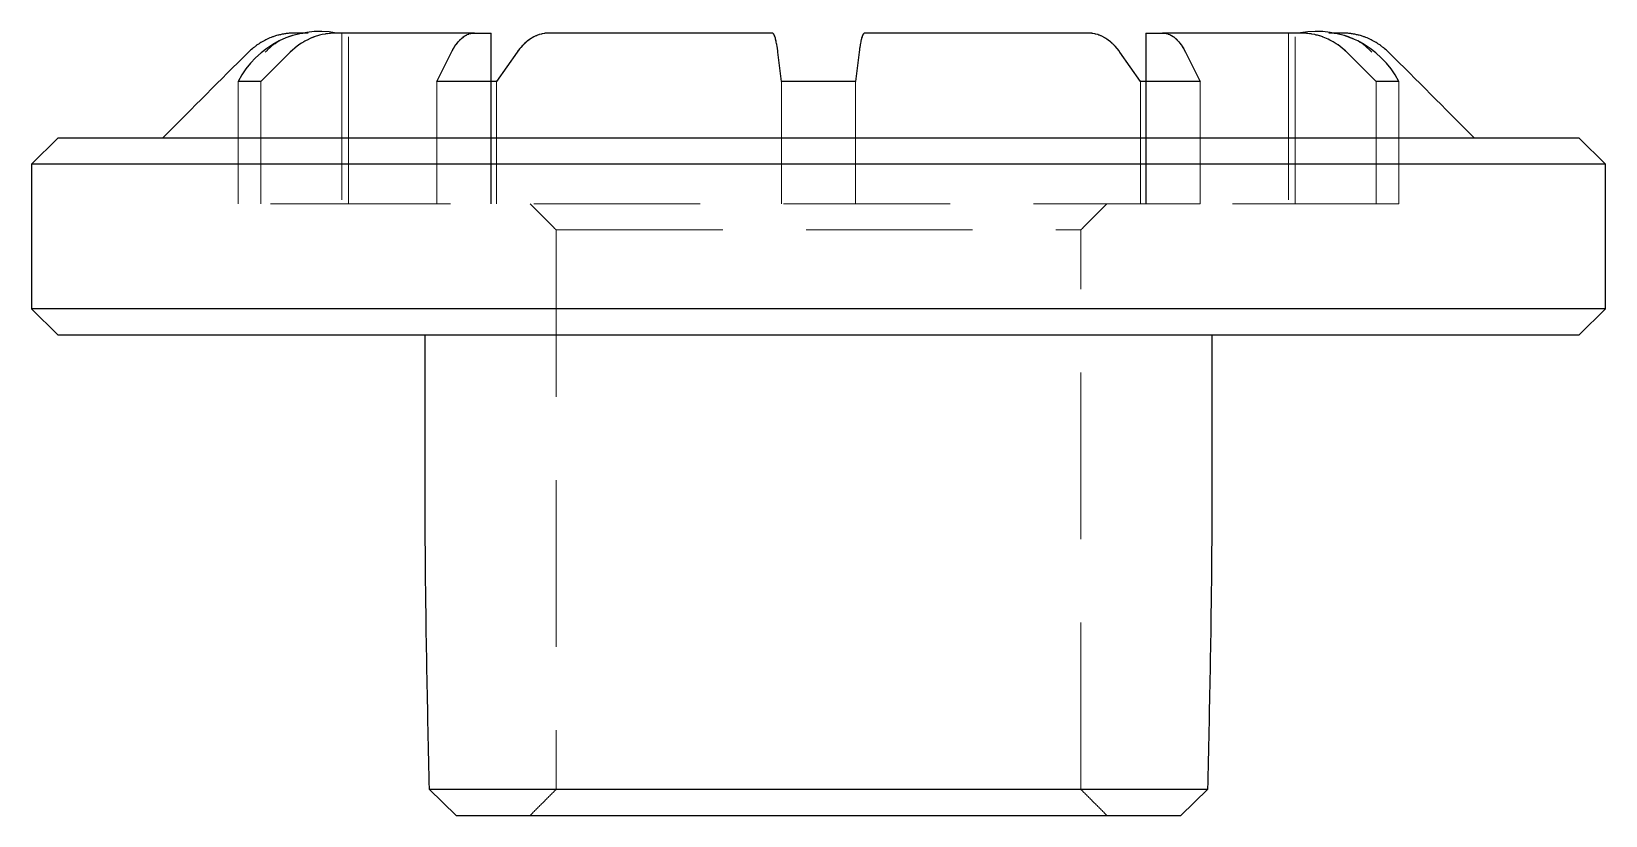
# Model space of a CAD drawing. Header units: millimetres. Extents: x -6 to 6, y -1.7 to 4.3.
import ezdxf

# ---------------------------------------------------------------- set-up
doc = ezdxf.new("R2010")
doc.units = ezdxf.units.MM
doc.linetypes.add('HIDDEN', pattern=[1.905, 1.27, -0.635])

msp = doc.modelspace()

# ---------------------------------------------------------------- linework, layer by layer
at = {"color": 7, "linetype": 'HIDDEN', "lineweight": 18}
for p, q in [((-3.635, 4.3), (-3.635, 3)), ((-3.584, 3), (-3.584, 4.3)), ((-2.232, 4.228), (-2.24, 4.221)), ((-2.216, 4.241), (-2.223, 4.235)), ((-2.179, 4.266), (-2.188, 4.261)), ((-2.16, 4.275), (-2.17, 4.271)), ((-2.052, 4.3), (-2.071, 4.299)), ((-0.348, 4.298), (-0.35, 4.299)), ((-0.337, 4.283), (-0.339, 4.288)), ((-0.334, 4.275), (-0.335, 4.279)), ((-0.327, 4.255), (-0.329, 4.261)), ((-0.324, 4.242), (-0.326, 4.249)), ((0.327, 4.255), (0.326, 4.249)), ((0.33, 4.266), (0.329, 4.261)), ((0.334, 4.275), (0.332, 4.271)), ((0.337, 4.283), (0.335, 4.279)), ((0.353, 4.3), (0.35, 4.299)), ((2.081, 4.298), (2.071, 4.299)), ((2.105, 4.294), (2.09, 4.297)), ((2.142, 4.283), (2.129, 4.288)), ((2.16, 4.275), (2.151, 4.279)), ((2.197, 4.255), (2.188, 4.261)), ((2.215, 4.242), (2.205, 4.249)), ((2.232, 4.228), (2.224, 4.235)), ((2.25, 4.212), (2.24, 4.221)), ((2.265, 4.195), (2.258, 4.204)), ((3.584, 4.3), (3.584, 3)), ((3.635, 3), (3.635, 4.3)), ((-2.279, 4.179), (-2.288, 4.168)), ((-2.265, 4.195), (-2.273, 4.187)), ((2.298, 4.154), (2.287, 4.168)), ((-4.425, 3.93), (-4.425, 3)), ((-4.251, 3), (-4.251, 3.93)), ((-2.909, 3.93), (-2.909, 3)), ((-2.454, 3), (-2.454, 3.93)), ((-0.281, 3.93), (-0.281, 3)), ((0.281, 3), (0.281, 3.93)), ((2.454, 3.93), (2.454, 3)), ((2.909, 3), (2.909, 3.93)), ((4.251, 3.93), (4.251, 3)), ((4.425, 3), (4.425, 3.93)), ((2.909, 3), (-2.909, 3)), ((4.425, 3), (2.909, 3)), ((-2.909, 3), (-4.425, 3)), ((-2, 2.8), (2, 2.8)), ((-1.999, -1.46), (-2, -1.46)), ((1.999, -1.46), (-1.999, -1.46)), ((1.999, -1.46), (2, -1.46))]:
    msp.add_line(p, q, dxfattribs=at)
at = {"color": 7, "linetype": 'Continuous', "lineweight": 25}
for p, q in [((-2.496, 3), (-2.496, 4.3)), ((2.496, 4.3), (2.496, 3)), ((-4.251, 3.93), (-4.425, 3.93)), ((-2.454, 3.93), (-2.909, 3.93)), ((0.281, 3.93), (-0.281, 3.93)), ((2.909, 3.93), (2.454, 3.93)), ((4.425, 3.93), (4.251, 3.93)), ((-5.8, 3.5), (-6, 3.3)), ((5.8, 3.5), (-5.8, 3.5)), ((6, 3.3), (5.8, 3.5)), ((-6, 3.3), (-6, 2.2)), ((6, 3.3), (-6, 3.3)), ((6, 2.2), (6, 3.3)), ((-6, 2.2), (-5.8, 2)), ((6, 2.2), (-6, 2.2)), ((5.8, 2), (6, 2.2)), ((-5.8, 2), (5.8, 2)), ((-2.969, -1.46), (-2.762, -1.66)), ((-2.969, -1.46), (2.969, -1.46)), ((2.762, -1.66), (2.969, -1.46)), ((-2.762, -1.66), (2.762, -1.66))]:
    msp.add_line(p, q, dxfattribs=at)
at = {"color": 7, "linetype": 'Continuous', "lineweight": 25, "flags": 128}
for points in [[(-2.623, 4.3), (-2.658, 4.3), (-2.757, 4.3), (-2.851, 4.3), (-2.941, 4.3), (-3.025, 4.3), (-3.105, 4.3), (-3.179, 4.3), (-3.249, 4.3), (-3.257, 4.3), (-3.267, 4.3), (-3.278, 4.3), (-3.29, 4.3), (-3.303, 4.3), (-3.317, 4.3), (-3.331, 4.3), (-3.347, 4.3), (-3.363, 4.3), (-3.38, 4.3), (-3.397, 4.3), (-3.414, 4.3), (-3.431, 4.3), (-3.448, 4.3), (-3.466, 4.3), (-3.674, 4.3), (-3.699, 4.299), (-3.717, 4.298), (-3.727, 4.297), (-3.756, 4.293), (-3.761, 4.292), (-3.784, 4.288), (-3.803, 4.283), (-3.811, 4.281), (-3.837, 4.273), (-3.845, 4.27), (-3.864, 4.263), (-3.885, 4.253), (-3.889, 4.251), (-3.917, 4.237), (-3.924, 4.233), (-3.941, 4.223), (-3.961, 4.21), (-3.964, 4.208), (-3.986, 4.191), (-3.995, 4.183), (-4.007, 4.173), (-4.028, 4.154), (-4.251, 3.93)], [(-2.909, 3.93), (-2.798, 4.154), (-2.793, 4.164), (-2.782, 4.183), (-2.772, 4.2), (-2.765, 4.209), (-2.761, 4.216), (-2.758, 4.219), (-2.747, 4.233), (-2.734, 4.247), (-2.728, 4.253), (-2.722, 4.259), (-2.709, 4.269), (-2.708, 4.27), (-2.696, 4.278), (-2.687, 4.283), (-2.683, 4.285), (-2.678, 4.288), (-2.666, 4.292), (-2.665, 4.293), (-2.651, 4.297), (-2.645, 4.298), (-2.637, 4.299), (-2.623, 4.3), (-2.521, 4.3), (-2.513, 4.3), (-2.506, 4.3), (-2.502, 4.3), (-2.498, 4.3), (-2.496, 4.3), (-2.496, 4.3), (-2.496, 4.3)], [(-0.281, 3.93), (-0.309, 4.154), (-0.31, 4.164), (-0.313, 4.182), (-0.316, 4.2), (-0.317, 4.209), (-0.318, 4.216), (-0.319, 4.219), (-0.322, 4.233), (-0.325, 4.247), (-0.327, 4.253), (-0.328, 4.259), (-0.331, 4.269), (-0.332, 4.27), (-0.335, 4.278), (-0.337, 4.283), (-0.338, 4.285), (-0.339, 4.288), (-0.342, 4.292), (-0.343, 4.293), (-0.346, 4.297), (-0.348, 4.298), (-0.349, 4.299), (-0.353, 4.3), (-0.379, 4.3), (-0.382, 4.3), (-0.386, 4.3), (-0.392, 4.3), (-0.399, 4.3), (-0.407, 4.3), (-0.417, 4.3), (-0.428, 4.3), (-0.44, 4.3), (-0.453, 4.3), (-0.467, 4.3), (-0.482, 4.3), (-0.497, 4.3), (-0.514, 4.3), (-0.53, 4.3), (-0.547, 4.3), (-0.693, 4.3), (-0.838, 4.3), (-0.981, 4.3), (-1.123, 4.3), (-1.263, 4.3), (-1.401, 4.3), (-1.537, 4.3), (-1.67, 4.3), (-1.685, 4.3), (-1.702, 4.3), (-1.718, 4.3), (-1.735, 4.3), (-1.753, 4.3), (-1.77, 4.3), (-1.787, 4.3), (-1.804, 4.3), (-1.821, 4.3), (-1.837, 4.3), (-1.853, 4.3), (-1.868, 4.3), (-1.882, 4.3), (-1.895, 4.3), (-1.908, 4.3), (-2.052, 4.3), (-2.07, 4.299), (-2.083, 4.298), (-2.09, 4.297), (-2.11, 4.293), (-2.113, 4.292), (-2.129, 4.288), (-2.142, 4.283), (-2.148, 4.281), (-2.166, 4.273), (-2.171, 4.27), (-2.184, 4.263), (-2.199, 4.253), (-2.202, 4.251), (-2.221, 4.237), (-2.226, 4.233), (-2.238, 4.223), (-2.252, 4.21), (-2.254, 4.208), (-2.269, 4.191), (-2.276, 4.183), (-2.284, 4.173), (-2.298, 4.154), (-2.454, 3.93)], [(-2.258, 4.204), (-2.261, 4.2), (-2.265, 4.195)], [(-2.223, 4.235), (-2.226, 4.234), (-2.232, 4.228)], [(-2.205, 4.249), (-2.209, 4.247), (-2.216, 4.241)], [(-2.188, 4.261), (-2.191, 4.259), (-2.197, 4.255)], [(-2.151, 4.279), (-2.155, 4.278), (-2.16, 4.275)], [(-2.09, 4.297), (-2.091, 4.297), (-2.105, 4.294)], [(-2.071, 4.299), (-2.072, 4.299), (-2.081, 4.298)], [(-0.35, 4.299), (-0.35, 4.299), (-0.353, 4.3)], [(-0.332, 4.271), (-0.333, 4.273), (-0.334, 4.275)], [(-0.329, 4.261), (-0.329, 4.263), (-0.33, 4.266)], [(-0.322, 4.235), (-0.323, 4.237), (-0.324, 4.242)], [(2.454, 3.93), (2.298, 4.154), (2.291, 4.164), (2.277, 4.182), (2.261, 4.2), (2.252, 4.209), (2.246, 4.216), (2.242, 4.219), (2.226, 4.233), (2.209, 4.247), (2.199, 4.253), (2.191, 4.259), (2.173, 4.269), (2.171, 4.27), (2.155, 4.278), (2.142, 4.283), (2.136, 4.285), (2.129, 4.288), (2.113, 4.292), (2.11, 4.293), (2.091, 4.297), (2.083, 4.298), (2.072, 4.299), (2.052, 4.3), (1.908, 4.3), (1.895, 4.3), (1.882, 4.3), (1.868, 4.3), (1.853, 4.3), (1.837, 4.3), (1.821, 4.3), (1.804, 4.3), (1.787, 4.3), (1.77, 4.3), (1.753, 4.3), (1.735, 4.3), (1.718, 4.3), (1.702, 4.3), (1.685, 4.3), (1.67, 4.3), (1.537, 4.3), (1.401, 4.3), (1.263, 4.3), (1.123, 4.3), (0.981, 4.3), (0.838, 4.3), (0.693, 4.3), (0.547, 4.3), (0.53, 4.3), (0.514, 4.3), (0.497, 4.3), (0.482, 4.3), (0.467, 4.3), (0.453, 4.3), (0.44, 4.3), (0.428, 4.3), (0.417, 4.3), (0.407, 4.3), (0.399, 4.3), (0.392, 4.3), (0.386, 4.3), (0.382, 4.3), (0.379, 4.3), (0.353, 4.3), (0.35, 4.299), (0.348, 4.298), (0.346, 4.297), (0.343, 4.293), (0.342, 4.292), (0.339, 4.288), (0.337, 4.283), (0.336, 4.281), (0.333, 4.273), (0.332, 4.27), (0.329, 4.263), (0.327, 4.253), (0.326, 4.251), (0.323, 4.237), (0.322, 4.233), (0.32, 4.223), (0.317, 4.21), (0.317, 4.208), (0.314, 4.191), (0.313, 4.183), (0.312, 4.173), (0.309, 4.154), (0.281, 3.93)], [(0.326, 4.249), (0.325, 4.247), (0.324, 4.241)], [(0.329, 4.261), (0.328, 4.259), (0.327, 4.255)], [(0.335, 4.279), (0.335, 4.278), (0.334, 4.275)], [(0.35, 4.299), (0.349, 4.299), (0.348, 4.298)], [(2.071, 4.299), (2.07, 4.299), (2.052, 4.3)], [(2.17, 4.271), (2.166, 4.273), (2.16, 4.275)], [(2.188, 4.261), (2.184, 4.263), (2.179, 4.266)], [(2.224, 4.235), (2.221, 4.237), (2.215, 4.242)], [(2.24, 4.221), (2.238, 4.223), (2.232, 4.228)], [(2.496, 4.3), (2.496, 4.3), (2.498, 4.3), (2.502, 4.3), (2.506, 4.3), (2.513, 4.3), (2.521, 4.3), (2.623, 4.3), (2.636, 4.299), (2.645, 4.298), (2.65, 4.297), (2.664, 4.293), (2.666, 4.292), (2.678, 4.288), (2.687, 4.283), (2.691, 4.281), (2.704, 4.273), (2.708, 4.27), (2.717, 4.263), (2.728, 4.253), (2.73, 4.251), (2.743, 4.237), (2.747, 4.233), (2.755, 4.223), (2.765, 4.21), (2.767, 4.208), (2.778, 4.191), (2.782, 4.183), (2.788, 4.173), (2.798, 4.154), (2.909, 3.93)], [(4.251, 3.93), (4.028, 4.154), (4.017, 4.164), (3.996, 4.182), (3.975, 4.2), (3.961, 4.209), (3.952, 4.216), (3.947, 4.219), (3.924, 4.233), (3.899, 4.247), (3.885, 4.253), (3.873, 4.259), (3.848, 4.269), (3.845, 4.27), (3.821, 4.278), (3.803, 4.283), (3.794, 4.285), (3.784, 4.288), (3.761, 4.292), (3.757, 4.293), (3.729, 4.297), (3.717, 4.298), (3.702, 4.299), (3.674, 4.3), (3.466, 4.3), (3.448, 4.3), (3.431, 4.3), (3.414, 4.3), (3.397, 4.3), (3.38, 4.3), (3.363, 4.3), (3.347, 4.3), (3.331, 4.3), (3.317, 4.3), (3.303, 4.3), (3.29, 4.3), (3.278, 4.3), (3.267, 4.3), (3.257, 4.3), (3.249, 4.3), (3.179, 4.3), (3.105, 4.3), (3.025, 4.3), (2.941, 4.3), (2.851, 4.3), (2.757, 4.3), (2.658, 4.3), (2.623, 4.3)], [(-2.288, 4.168), (-2.291, 4.164), (-2.298, 4.154)], [(-2.273, 4.187), (-2.276, 4.183), (-2.279, 4.179)], [(2.273, 4.187), (2.269, 4.191), (2.265, 4.195)], [(2.287, 4.168), (2.284, 4.173), (2.28, 4.178)]]:
    msp.add_lwpolyline(points, dxfattribs=at)
at = {"color": 7, "linetype": 'HIDDEN', "lineweight": 18, "flags": 128}
for points in [[(-2.25, 4.212), (-2.252, 4.209), (-2.258, 4.204)], [(-2.197, 4.255), (-2.199, 4.253), (-2.205, 4.249)], [(-2.142, 4.283), (-2.142, 4.283), (-2.151, 4.279)], [(-2.081, 4.298), (-2.083, 4.298), (-2.09, 4.297)], [(-0.33, 4.266), (-0.332, 4.27), (-0.332, 4.271)], [(0.348, 4.298), (0.348, 4.298), (0.346, 4.297)], [(2.179, 4.266), (2.171, 4.27), (2.17, 4.271)], [(2.28, 4.178), (2.276, 4.183), (2.273, 4.187)]]:
    msp.add_lwpolyline(points, dxfattribs=at)
at = {"color": 7, "linetype": 'Continuous', "lineweight": 25}
for centre, radius, start, end in [((-3.801, 3.611), 0.701, 79.516, 152.9148), ((-2.157, 4.125), 0.127, 130.8147, 136.9636), ((-2.134, 4.193), 0.0852, 114.935, 121.9911), ((-2.098, 4.184), 0.108, 106.4864, 113.6426), ((-0.357, 4.283), 0.0178, 52.8589, 59.2624), ((-0.374, 4.264), 0.042, 21.3276, 26.986), ((-0.436, 4.223), 0.113, 13.3992, 16.3536), ((0.386, 4.25), 0.0576, 159.136, 164.3779), ((0.366, 4.272), 0.0317, 149.2691, 158.5909), ((2.047, 3.977), 0.323, 82.3209, 83.9646), ((2.104, 4.174), 0.116, 65.7484, 70.8051), ((2.142, 4.164), 0.106, 53.3271, 58.816), ((2.169, 4.125), 0.118, 41.701, 47.1812), ((3.8, 3.609), 0.703, 27.2167, 100.3542)]:
    msp.add_arc(centre, radius, start, end, dxfattribs=at)
at = {"color": 7, "linetype": 'HIDDEN', "lineweight": 18}
for centre, radius, start, end in [((-3.883, 3.847), 0.454, 104.0375, 137.5596), ((-3.674, 3.798), 0.502, 102.726, 134.9264), ((-3.891, 3.879), 0.421, 90.0332, 99.5527), ((-3.673, 3.808), 0.492, 90.0235, 98.8296), ((-2.546, 4.048), 0.274, 118.8656, 157.325), ((-2.623, 4.176), 0.124, 90.1905, 107.6267), ((2.623, 4.176), 0.124, 72.3733, 89.8095), ((2.551, 4.052), 0.268, 22.2202, 61.5891), ((3.673, 3.808), 0.492, 81.1737, 89.9732), ((3.673, 3.798), 0.502, 45.0785, 77.2691), ((3.891, 3.88), 0.42, 80.444, 89.9701), ((3.884, 3.848), 0.453, 42.4002, 76.0027)]:
    msp.add_arc(centre, radius, start, end, dxfattribs=at)
at = {"color": 7, "linetype": 'Continuous', "lineweight": 25}
for points, knots in [([(-3.892, 4.3), (-3.936, 4.3), (-3.997, 4.3), (-3.996, 4.3), (-4.034, 4.299), (-4.051, 4.296), (-4.076, 4.294), (-4.098, 4.288), (-4.12, 4.284), (-4.141, 4.277), (-4.162, 4.271), (-4.183, 4.262), (-4.203, 4.254), (-4.222, 4.243), (-4.242, 4.234), (-4.26, 4.221), (-4.279, 4.211), (-4.296, 4.196), (-4.319, 4.179), (-4.552, 3.952), (-4.777, 3.723), (-4.995, 3.505), (-5, 3.5)], [0, 0, 0, 0, 0.067802, 0.091697, 0.124651, 0.14082, 0.164186, 0.178231, 0.197376, 0.211111, 0.228656, 0.242404, 0.259127, 0.272957, 0.289186, 0.303109, 0.319008, 0.33302, 0.348682, 0.378024, 0.985669, 1, 1, 1, 1]), ([(5, 3.5), (4.995, 3.505), (4.777, 3.723), (4.552, 3.952), (4.319, 4.179), (4.296, 4.196), (4.279, 4.211), (4.26, 4.221), (4.242, 4.234), (4.222, 4.243), (4.203, 4.254), (4.183, 4.262), (4.162, 4.271), (4.141, 4.277), (4.12, 4.284), (4.098, 4.288), (4.076, 4.294), (4.051, 4.296), (4.034, 4.299), (3.996, 4.3), (3.997, 4.3), (3.936, 4.3), (3.892, 4.3)], [0, 0, 0, 0, 0.0143305, 0.6219678, 0.6513096, 0.6669707, 0.6809827, 0.6968815, 0.7108045, 0.7270328, 0.7408631, 0.7575857, 0.771334, 0.788878, 0.8026136, 0.8217576, 0.8358027, 0.8591685, 0.8753377, 0.9082906, 0.9321857, 1, 1, 1, 1]), ([(-3, 2), (-3.002, 1.447), (-3.007, 0.293), (-2.982, -0.86), (-2.969, -1.46)], [0, 0, 0, 0, 0.479727, 1, 1, 1, 1]), ([(2.969, -1.46), (2.982, -0.86), (3.007, 0.293), (3.002, 1.447), (3, 2)], [0, 0, 0, 0, 0.520273, 1, 1, 1, 1])]:
    msp.add_open_spline(points, degree=3, knots=knots, dxfattribs=at)
at = {"color": 7, "linetype": 'HIDDEN', "lineweight": 18}
for points, knots in [([(1.999, 2.8), (2.032, 2.833), (2.099, 2.9), (2.166, 2.967), (2.199, 3)], [0, 0, 0, 0, 0.498539, 1, 1, 1, 1]), ([(-2.199, 3), (-2.166, 2.967), (-2.099, 2.9), (-2.032, 2.833), (-1.999, 2.8)], [0, 0, 0, 0, 0.501461, 1, 1, 1, 1]), ([(-1.999, -1.46), (-2.032, -1.493), (-2.099, -1.56), (-2.166, -1.627), (-2.199, -1.66)], [0, 0, 0, 0, 0.498539, 1, 1, 1, 1]), ([(2.199, -1.66), (2.166, -1.627), (2.099, -1.56), (2.032, -1.493), (1.999, -1.46)], [0, 0, 0, 0, 0.501461, 1, 1, 1, 1])]:
    msp.add_open_spline(points, degree=3, knots=knots, dxfattribs=at)
for points in [[(-1.999, 2.8), (-1.999, 2.09), (-2, 0.67), (-1.999, -0.75), (-1.999, -1.46)], [(1.999, -1.46), (1.999, -0.75), (2, 0.67), (1.999, 2.09), (1.999, 2.8)]]:
    msp.add_open_spline(points, degree=3, dxfattribs=at)

doc.saveas('drawing.dxf')
